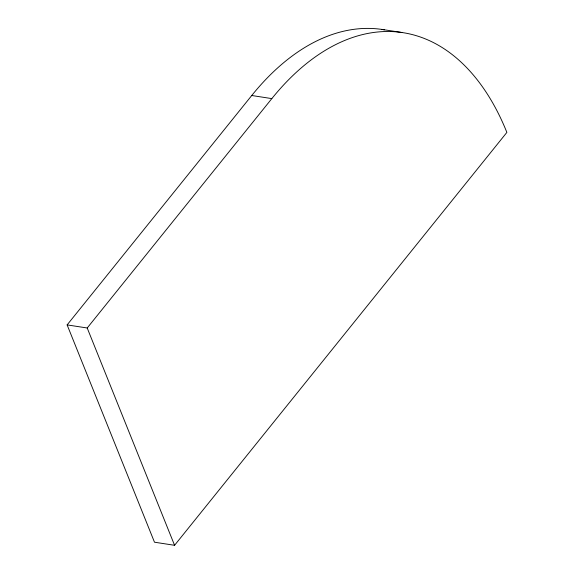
<?xml version="1.0" encoding="UTF-8"?>
<svg xmlns="http://www.w3.org/2000/svg" width="574" height="574" viewBox="0 0 574 574"><rect width="100%" height="100%" fill="white"/><g stroke="black" fill="none" stroke-linecap="round" stroke-linejoin="round"><path stroke-width="0.86" d="M251.742 95.506L271.825 98.606A286.62 167.909 -81.2 0 1 506.871 132.4L174.575 545.3L154.485 542.208L67.129 324.898L251.742 95.506A286.62 167.909 -81.2 0 1 384.358 29.805M67.129 324.898L87.212 327.991L271.825 98.606M381.76 29.396L401.843 32.488M87.212 327.991L174.575 545.3"/></g></svg>
